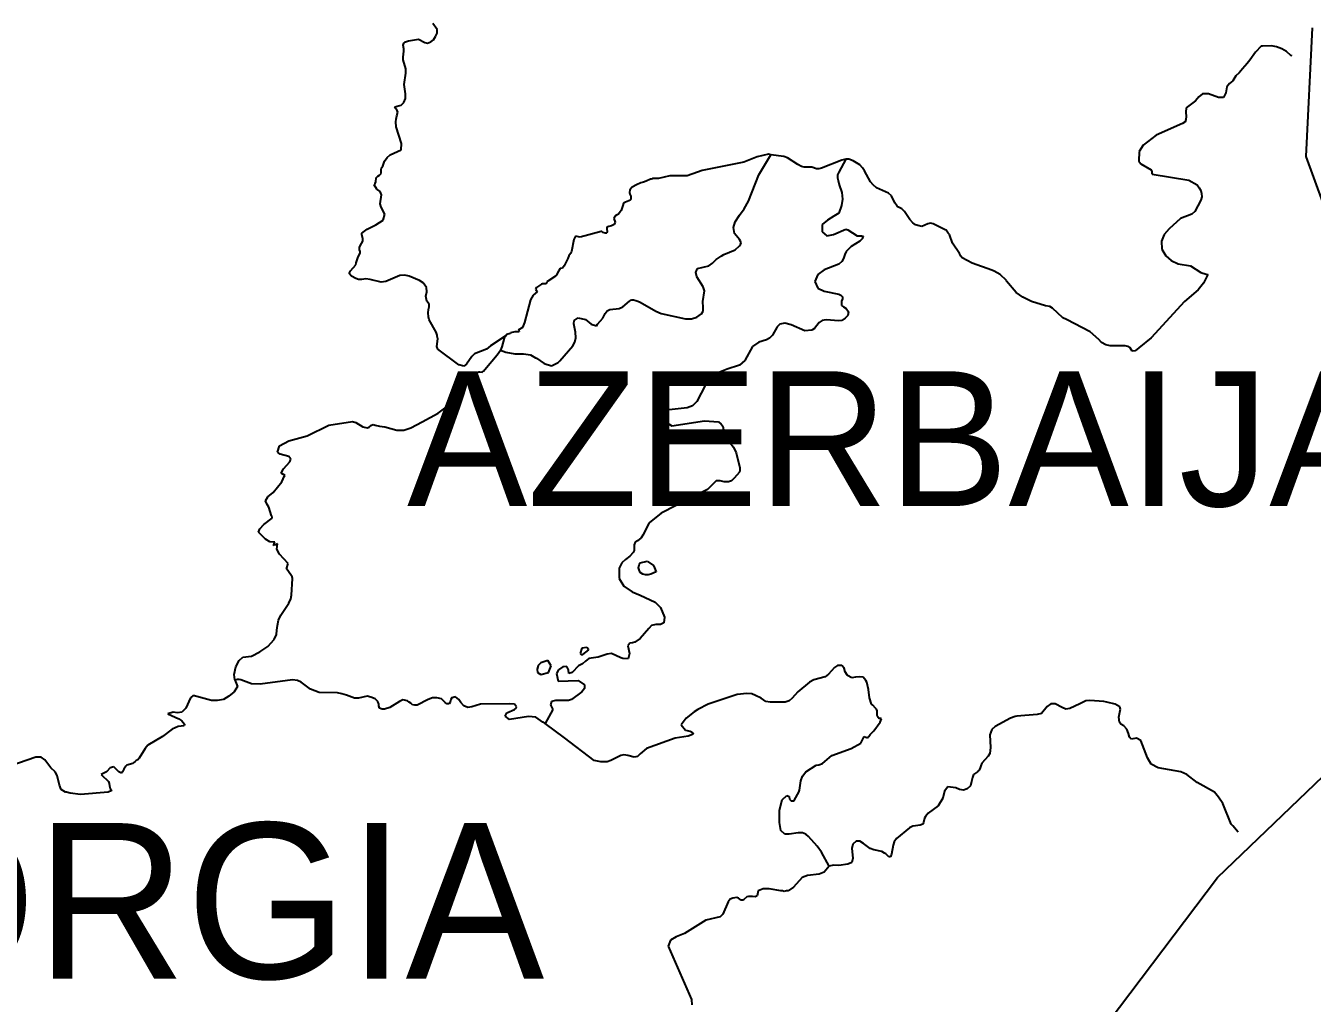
# Model space of a CAD drawing. Header units: metres. Extents: x 0 to 1325, y -1 to 773.
# Drawn here: x 818.5 to 842.34, y 220.07 to 238.18 of the extents above; entities that cross this region are included whole.
import ezdxf
from ezdxf.enums import TextEntityAlignment as Align

# ---------------------------------------------------------------- set-up
doc = ezdxf.new("R2010")
doc.units = ezdxf.units.M

msp = doc.modelspace()

# ---------------------------------------------------------------- linework, layer by layer
at = {"layer": 'CUT'}
for points in [[(842.54, 234.908), (842.23, 235.758), (842.35, 238.138)], [(838.16, 219.188), (840.59, 222.398), (843, 224.708)]]:
    msp.add_lwpolyline(points, dxfattribs=at)
at = {"layer": 'SCORE'}
for points in [[(826.13, 238.108), (826.05, 238.218)], [(825.6, 237.898), (825.78, 237.928)], [(825.78, 237.928), (825.9, 237.868)], [(826.06, 237.918), (826.1, 237.978)], [(826.1, 237.978), (826.13, 238.038)], [(826.13, 238.038), (826.13, 238.108)], [(825.5, 237.818), (825.51, 237.858)], [(825.51, 237.748), (825.5, 237.818)], [(825.5, 237.598), (825.51, 237.708)], [(825.51, 237.858), (825.54, 237.878)], [(825.51, 237.708), (825.51, 237.748)], [(825.54, 237.878), (825.6, 237.898)], [(825.9, 237.868), (825.95, 237.858)], [(825.95, 237.858), (826.01, 237.878)], [(826.01, 237.878), (826.06, 237.918)], [(841.29, 237.688), (841.19, 237.538)], [(841.4, 237.798), (841.29, 237.688)], [(841.42, 237.798), (841.4, 237.798)], [(841.59, 237.808), (841.42, 237.798)], [(841.68, 237.788), (841.59, 237.808)], [(841.78, 237.748), (841.68, 237.788)], [(841.87, 237.698), (841.78, 237.748)], [(841.95, 237.628), (841.87, 237.698)], [(825.5, 237.548), (825.5, 237.598)], [(825.55, 237.378), (825.5, 237.548)], [(841.14, 237.478), (841.05, 237.378)], [(841.19, 237.538), (841.14, 237.478)], [(841.97, 237.618), (841.95, 237.628)], [(825.52, 237.088), (825.55, 237.298)], [(825.55, 237.298), (825.55, 237.378)], [(840.93, 237.248), (840.87, 237.158)], [(840.99, 237.308), (840.93, 237.248)], [(841.05, 237.378), (840.99, 237.308)], [(825.54, 236.918), (825.52, 237.088)], [(840.76, 237.048), (840.74, 236.938)], [(840.81, 237.108), (840.76, 237.048)], [(840.87, 237.158), (840.81, 237.108)], [(825.46, 236.708), (825.48, 236.728)], [(825.48, 236.728), (825.51, 236.758)], [(825.51, 236.758), (825.54, 236.828)], [(825.54, 236.828), (825.54, 236.918)], [(840.18, 236.788), (840.01, 236.658)], [(840.24, 236.858), (840.18, 236.788)], [(840.31, 236.918), (840.24, 236.858)], [(840.42, 236.918), (840.31, 236.918)], [(840.61, 236.848), (840.42, 236.918)], [(840.7, 236.848), (840.61, 236.848)], [(840.74, 236.938), (840.7, 236.848)], [(825.34, 236.668), (825.39, 236.688)], [(825.36, 236.638), (825.34, 236.668)], [(825.39, 236.608), (825.36, 236.638)], [(825.37, 236.448), (825.38, 236.508)], [(825.38, 236.508), (825.4, 236.578)], [(825.39, 236.688), (825.46, 236.708)], [(825.4, 236.578), (825.39, 236.608)], [(840.01, 236.658), (840, 236.578)], [(840, 236.578), (840.01, 236.498)], [(840.01, 236.498), (840, 236.438)], [(825.36, 236.398), (825.37, 236.448)], [(825.37, 236.308), (825.36, 236.398)], [(825.47, 235.998), (825.37, 236.308)], [(839.94, 236.368), (839.45, 236.148)], [(839.99, 236.398), (839.94, 236.368)], [(840, 236.438), (839.99, 236.398)], [(839.45, 236.148), (839.21, 235.968)], [(825.2, 235.738), (825.26, 235.788)], [(825.26, 235.788), (825.46, 235.878)], [(825.46, 235.878), (825.47, 235.998)], [(832.27, 235.798), (832.06, 235.748)], [(832.09, 235.418), (832.31, 235.788)], [(832.31, 235.788), (832.27, 235.798)], [(832.55, 235.758), (832.31, 235.788)], [(839.14, 235.848), (839.13, 235.668)], [(839.21, 235.968), (839.14, 235.848)], [(825.09, 235.508), (825.1, 235.548)], [(825.1, 235.548), (825.12, 235.578)], [(825.12, 235.578), (825.15, 235.668)], [(825.15, 235.668), (825.2, 235.738)], [(831.81, 235.648), (831.04, 235.498)], [(832.06, 235.748), (831.81, 235.648)], [(832.62, 235.728), (832.55, 235.758)], [(832.81, 235.608), (832.62, 235.728)], [(832.88, 235.568), (832.81, 235.608)], [(832.93, 235.558), (832.88, 235.568)], [(833.07, 235.558), (832.93, 235.558)], [(833.16, 235.528), (833.07, 235.558)], [(833.25, 235.538), (833.2, 235.528)], [(833.63, 235.688), (833.25, 235.538)], [(833.7, 235.708), (833.57, 235.468)], [(833.7, 235.708), (833.63, 235.688)], [(833.76, 235.708), (833.7, 235.708)], [(833.84, 235.678), (833.76, 235.708)], [(833.9, 235.638), (833.84, 235.678)], [(833.96, 235.598), (833.9, 235.638)], [(834.01, 235.548), (833.96, 235.598)], [(834.05, 235.488), (834.01, 235.548)], [(839.13, 235.668), (839.17, 235.618)], [(839.17, 235.618), (839.36, 235.508)], [(824.99, 235.288), (825, 235.358)], [(825, 235.358), (825.03, 235.388)], [(825.03, 235.388), (825.06, 235.408)], [(825.06, 235.408), (825.09, 235.438)], [(825.09, 235.478), (825.09, 235.508)], [(825.09, 235.438), (825.09, 235.478)], [(830, 235.298), (829.95, 235.278)], [(830.08, 235.338), (830, 235.298)], [(830.1, 235.338), (830.08, 235.338)], [(830.12, 235.348), (830.1, 235.338)], [(830.23, 235.348), (830.12, 235.348)], [(830.44, 235.398), (830.23, 235.348)], [(830.76, 235.398), (830.44, 235.398)], [(830.95, 235.468), (830.76, 235.398)], [(831.04, 235.498), (830.95, 235.468)], [(831.9, 234.928), (832.09, 235.418)], [(833.2, 235.528), (833.16, 235.528)], [(833.57, 235.468), (833.55, 235.418)], [(833.55, 235.418), (833.55, 235.358)], [(833.55, 235.358), (833.56, 235.308)], [(833.56, 235.308), (833.57, 235.258)], [(834.16, 235.288), (834.05, 235.488)], [(839.36, 235.508), (839.37, 235.488)], [(839.37, 235.488), (839.37, 235.448)], [(839.37, 235.448), (839.38, 235.428)], [(839.38, 235.428), (840.06, 235.318)], [(840.06, 235.318), (840.21, 235.228)], [(824.96, 235.228), (824.98, 235.258)], [(825.01, 235.148), (824.96, 235.228)], [(824.98, 235.258), (824.99, 235.288)], [(825.07, 235.108), (825.01, 235.148)], [(825.1, 235.048), (825.07, 235.108)], [(829.7, 235.138), (829.69, 235.088)], [(829.69, 235.088), (829.7, 235.058)], [(829.74, 235.188), (829.7, 235.138)], [(829.82, 235.228), (829.74, 235.188)], [(829.9, 235.268), (829.82, 235.228)], [(829.95, 235.278), (829.9, 235.268)], [(833.57, 235.258), (833.58, 235.238)], [(833.58, 235.238), (833.58, 235.228)], [(833.58, 235.228), (833.63, 235.088)], [(833.63, 235.088), (833.64, 234.968)], [(834.21, 235.228), (834.16, 235.288)], [(834.27, 235.178), (834.21, 235.228)], [(834.49, 235.078), (834.27, 235.178)], [(834.55, 235.028), (834.49, 235.078)], [(840.21, 235.228), (840.25, 235.178)], [(840.25, 235.178), (840.28, 235.128)], [(840.28, 235.128), (840.29, 235.068)], [(840.29, 235.068), (840.3, 235.008)], [(825.07, 234.878), (825.1, 235.048)], [(825.09, 234.818), (825.07, 234.878)], [(829.57, 234.848), (829.54, 234.758)], [(829.58, 234.888), (829.57, 234.848)], [(829.62, 234.908), (829.58, 234.888)], [(829.71, 234.948), (829.62, 234.908)], [(829.7, 235.058), (829.72, 235.018)], [(829.72, 234.978), (829.71, 234.948)], [(829.72, 235.018), (829.72, 234.978)], [(831.82, 234.788), (831.9, 234.928)], [(833.62, 234.848), (833.57, 234.708)], [(833.64, 234.968), (833.62, 234.848)], [(834.61, 234.898), (834.55, 235.028)], [(834.65, 234.838), (834.61, 234.898)], [(834.68, 234.818), (834.65, 234.838)], [(840.28, 234.948), (840.17, 234.738)], [(840.3, 235.008), (840.28, 234.948)], [(825.16, 234.688), (825.09, 234.818)], [(825.13, 234.578), (825.16, 234.688)], [(829.42, 234.648), (829.4, 234.608)], [(829.4, 234.608), (829.43, 234.538)], [(829.45, 234.668), (829.42, 234.648)], [(829.49, 234.688), (829.45, 234.668)], [(829.52, 234.728), (829.49, 234.688)], [(829.54, 234.758), (829.52, 234.728)], [(831.65, 234.548), (831.73, 234.668)], [(831.73, 234.668), (831.82, 234.788)], [(833.48, 234.648), (833.36, 234.578)], [(833.57, 234.708), (833.48, 234.648)], [(834.74, 234.788), (834.68, 234.818)], [(834.77, 234.758), (834.74, 234.788)], [(834.79, 234.738), (834.77, 234.758)], [(834.89, 234.588), (834.79, 234.738)], [(834.94, 234.528), (834.89, 234.588)], [(839.9, 234.608), (839.69, 234.418)], [(840.11, 234.688), (839.9, 234.608)], [(840.17, 234.738), (840.11, 234.688)], [(824.73, 234.338), (824.83, 234.408)], [(824.83, 234.408), (824.99, 234.488)], [(824.99, 234.488), (825.13, 234.578)], [(829.17, 234.368), (828.78, 234.258)], [(829.18, 234.368), (829.17, 234.368)], [(829.2, 234.348), (829.18, 234.368)], [(829.24, 234.338), (829.2, 234.348)], [(829.31, 234.458), (829.27, 234.448)], [(829.27, 234.448), (829.27, 234.408)], [(829.27, 234.408), (829.28, 234.368)], [(829.28, 234.368), (829.27, 234.338)], [(829.36, 234.468), (829.31, 234.458)], [(829.41, 234.498), (829.36, 234.468)], [(829.43, 234.538), (829.41, 234.498)], [(831.62, 234.438), (831.65, 234.548)], [(831.64, 234.328), (831.62, 234.438)], [(833.36, 234.578), (833.26, 234.498)], [(833.26, 234.498), (833.26, 234.358)], [(833.26, 234.358), (833.35, 234.288)], [(833.47, 234.308), (833.7, 234.408)], [(833.7, 234.408), (833.74, 234.398)], [(833.74, 234.398), (833.91, 234.288)], [(834.99, 234.488), (834.94, 234.528)], [(835.06, 234.468), (834.99, 234.488)], [(835.11, 234.458), (835.06, 234.468)], [(835.22, 234.508), (835.11, 234.458)], [(835.27, 234.518), (835.22, 234.508)], [(835.32, 234.508), (835.27, 234.518)], [(835.54, 234.398), (835.32, 234.508)], [(835.56, 234.388), (835.54, 234.398)], [(835.6, 234.338), (835.56, 234.388)], [(839.69, 234.418), (839.6, 234.308)], [(824.7, 234.098), (824.75, 234.188)], [(824.73, 234.308), (824.73, 234.338)], [(824.75, 234.228), (824.73, 234.308)], [(824.75, 234.188), (824.75, 234.228)], [(828.66, 234.218), (828.62, 233.998)], [(828.69, 234.278), (828.66, 234.218)], [(828.78, 234.258), (828.69, 234.278)], [(829.27, 234.338), (829.24, 234.338)], [(831.73, 234.218), (831.64, 234.328)], [(831.75, 234.188), (831.73, 234.218)], [(831.73, 234.098), (831.75, 234.128)], [(831.76, 234.158), (831.75, 234.188)], [(831.75, 234.128), (831.76, 234.158)], [(833.35, 234.288), (833.47, 234.308)], [(833.96, 234.188), (833.8, 234.088)], [(833.91, 234.288), (833.99, 234.288)], [(833.98, 234.208), (833.96, 234.188)], [(834.01, 234.238), (833.98, 234.208)], [(833.99, 234.288), (834.02, 234.278)], [(834.02, 234.278), (834.01, 234.248)], [(834.01, 234.248), (834.01, 234.238)], [(835.62, 234.308), (835.6, 234.338)], [(835.68, 234.148), (835.62, 234.308)], [(835.81, 233.958), (835.68, 234.148)], [(839.6, 234.308), (839.55, 234.188)], [(839.55, 234.188), (839.56, 234.038)], [(824.63, 233.788), (824.66, 233.878)], [(824.66, 233.878), (824.7, 233.968)], [(824.69, 234.068), (824.7, 234.098)], [(824.69, 234.028), (824.69, 234.068)], [(824.7, 233.998), (824.69, 234.028)], [(824.7, 233.968), (824.7, 233.998)], [(828.55, 233.868), (828.48, 233.728)], [(828.57, 233.918), (828.55, 233.868)], [(828.6, 233.958), (828.57, 233.918)], [(828.62, 233.998), (828.6, 233.958)], [(831.3, 233.848), (831.39, 233.908)], [(831.39, 233.908), (831.44, 233.938)], [(831.44, 233.938), (831.65, 234.028)], [(831.65, 234.028), (831.73, 234.098)], [(833.66, 233.868), (833.63, 233.808)], [(833.68, 233.938), (833.66, 233.868)], [(833.71, 233.998), (833.68, 233.938)], [(833.8, 234.088), (833.71, 233.998)], [(835.83, 233.908), (835.81, 233.958)], [(835.86, 233.878), (835.83, 233.908)], [(836.04, 233.778), (835.86, 233.878)], [(839.56, 234.038), (839.63, 233.918)], [(839.63, 233.918), (839.73, 233.828)], [(824.5, 233.588), (824.52, 233.638)], [(824.52, 233.638), (824.62, 233.748)], [(824.62, 233.748), (824.63, 233.788)], [(828.41, 233.678), (828.38, 233.628)], [(828.45, 233.688), (828.41, 233.678)], [(828.48, 233.728), (828.45, 233.688)], [(830.92, 233.608), (830.94, 233.658)], [(830.94, 233.658), (830.95, 233.678)], [(830.95, 233.678), (831.16, 233.728)], [(831.16, 233.728), (831.23, 233.778)], [(831.23, 233.778), (831.3, 233.848)], [(833.3, 233.658), (833.18, 233.568)], [(833.57, 233.758), (833.3, 233.658)], [(833.63, 233.808), (833.57, 233.758)], [(836.41, 233.648), (836.04, 233.778)], [(836.45, 233.628), (836.41, 233.648)], [(839.73, 233.828), (839.86, 233.768)], [(839.86, 233.768), (840.09, 233.728)], [(840.09, 233.728), (840.28, 233.608)], [(824.54, 233.538), (824.5, 233.588)], [(824.62, 233.498), (824.54, 233.538)], [(824.67, 233.478), (824.62, 233.498)], [(824.73, 233.478), (824.67, 233.478)], [(824.81, 233.488), (824.73, 233.478)], [(824.89, 233.478), (824.81, 233.488)], [(825.09, 233.428), (824.89, 233.478)], [(825.18, 233.438), (825.09, 233.428)], [(825.44, 233.548), (825.18, 233.438)], [(825.53, 233.558), (825.44, 233.548)], [(825.61, 233.538), (825.53, 233.558)], [(825.8, 233.458), (825.61, 233.538)], [(825.87, 233.418), (825.8, 233.458)], [(825.93, 233.328), (825.87, 233.418)], [(828.08, 233.398), (828.06, 233.388)], [(828.12, 233.398), (828.08, 233.398)], [(828.15, 233.398), (828.12, 233.398)], [(828.16, 233.418), (828.15, 233.398)], [(828.17, 233.438), (828.16, 233.418)], [(828.18, 233.448), (828.17, 233.438)], [(828.32, 233.538), (828.18, 233.448)], [(828.34, 233.558), (828.32, 233.538)], [(828.35, 233.588), (828.34, 233.558)], [(828.38, 233.628), (828.35, 233.588)], [(830.94, 233.528), (830.92, 233.608)], [(831.06, 233.338), (830.94, 233.528)], [(833.18, 233.568), (833.13, 233.438)], [(833.13, 233.438), (833.18, 233.318)], [(836.56, 233.568), (836.45, 233.628)], [(836.68, 233.458), (836.56, 233.568)], [(836.68, 233.448), (836.68, 233.458)], [(836.86, 233.238), (836.68, 233.448)], [(840.33, 233.408), (840.23, 233.288)], [(840.28, 233.608), (840.38, 233.578)], [(840.41, 233.568), (840.33, 233.408)], [(840.38, 233.578), (840.41, 233.568)], [(825.92, 233.168), (825.94, 233.248)], [(825.94, 233.078), (825.92, 233.168)], [(825.94, 233.248), (825.93, 233.328)], [(827.91, 233.188), (827.86, 233.098)], [(827.98, 233.248), (827.91, 233.188)], [(827.97, 233.328), (827.95, 233.298)], [(827.95, 233.298), (827.98, 233.248)], [(828.06, 233.388), (827.97, 233.328)], [(831.05, 233.068), (831.08, 233.268)], [(831.08, 233.268), (831.06, 233.338)], [(833.18, 233.318), (833.3, 233.258)], [(833.3, 233.258), (833.57, 233.208)], [(833.57, 233.208), (833.61, 233.188)], [(833.61, 233.188), (833.64, 233.158)], [(833.64, 233.158), (833.64, 233.118)], [(836.98, 233.148), (836.86, 233.238)], [(840.23, 233.288), (839.98, 233.068)], [(825.98, 233.018), (825.94, 233.078)], [(825.96, 232.858), (825.97, 232.918)], [(825.97, 232.918), (825.98, 232.968)], [(825.98, 232.968), (825.98, 233.018)], [(827.86, 233.098), (827.75, 232.678)], [(829.28, 232.898), (829.33, 232.918)], [(829.33, 232.918), (829.5, 232.938)], [(829.5, 232.938), (829.57, 232.968)], [(829.57, 232.968), (829.69, 233.078)], [(829.69, 233.078), (829.73, 233.098)], [(829.73, 233.098), (829.77, 233.098)], [(829.77, 233.098), (829.81, 233.088)], [(829.81, 233.088), (829.85, 233.078)], [(829.85, 233.078), (829.89, 233.058)], [(829.89, 233.058), (830.18, 232.888)], [(831.06, 232.958), (831.05, 233.068)], [(831.06, 232.888), (831.06, 232.958)], [(833.64, 233.118), (833.62, 233.078)], [(833.62, 233.078), (833.62, 232.998)], [(833.62, 232.998), (833.66, 232.968)], [(833.66, 232.968), (833.71, 232.938)], [(833.71, 232.938), (833.75, 232.878)], [(837.14, 233.068), (836.98, 233.148)], [(837.4, 232.988), (837.14, 233.068)], [(837.48, 232.978), (837.4, 232.988)], [(837.53, 232.948), (837.48, 232.978)], [(837.72, 232.768), (837.53, 232.948)], [(839.98, 233.068), (839.36, 232.398)], [(825.97, 232.788), (825.96, 232.858)], [(825.98, 232.728), (825.97, 232.788)], [(826.11, 232.498), (825.98, 232.728)], [(827.75, 232.678), (827.71, 232.588)], [(828.66, 232.658), (828.67, 232.718)], [(828.67, 232.718), (828.74, 232.768)], [(828.74, 232.768), (828.88, 232.738)], [(828.88, 232.738), (828.98, 232.648)], [(829.1, 232.648), (829.2, 232.758)], [(829.2, 232.758), (829.24, 232.848)], [(829.24, 232.848), (829.28, 232.898)], [(830.18, 232.888), (830.28, 232.848)], [(830.28, 232.848), (830.73, 232.748)], [(830.73, 232.748), (830.76, 232.748)], [(830.76, 232.748), (830.84, 232.748)], [(830.84, 232.748), (830.94, 232.778)], [(830.94, 232.778), (831.03, 232.838)], [(831.03, 232.838), (831.06, 232.888)], [(833.21, 232.678), (833.12, 232.568)], [(833.26, 232.718), (833.21, 232.678)], [(833.34, 232.728), (833.26, 232.718)], [(833.57, 232.708), (833.34, 232.728)], [(833.63, 232.718), (833.57, 232.708)], [(833.69, 232.758), (833.63, 232.718)], [(833.74, 232.808), (833.69, 232.758)], [(833.75, 232.878), (833.74, 232.808)], [(837.79, 232.738), (837.72, 232.768)], [(838.23, 232.508), (837.79, 232.738)], [(826.13, 232.448), (826.11, 232.498)], [(826.13, 232.428), (826.13, 232.448)], [(827.41, 232.438), (827.12, 232.248)], [(827.41, 232.438), (827.37, 232.388)], [(827.42, 232.458), (827.41, 232.438)], [(827.48, 232.478), (827.42, 232.458)], [(827.49, 232.488), (827.48, 232.478)], [(827.57, 232.508), (827.49, 232.488)], [(827.65, 232.508), (827.57, 232.508)], [(827.71, 232.588), (827.63, 232.538)], [(827.63, 232.538), (827.64, 232.528)], [(827.64, 232.528), (827.65, 232.508)], [(828.69, 232.498), (828.66, 232.658)], [(828.7, 232.398), (828.69, 232.498)], [(828.98, 232.648), (829.08, 232.618)], [(829.08, 232.618), (829.1, 232.648)], [(832.34, 232.448), (832.29, 232.388)], [(832.43, 232.598), (832.34, 232.448)], [(832.48, 232.648), (832.43, 232.598)], [(832.57, 232.668), (832.48, 232.648)], [(832.69, 232.638), (832.57, 232.668)], [(832.94, 232.528), (832.69, 232.638)], [(833.07, 232.538), (832.94, 232.528)], [(833.12, 232.568), (833.07, 232.538)], [(838.39, 232.368), (838.23, 232.508)], [(826.12, 232.238), (826.14, 232.378)], [(826.14, 232.188), (826.12, 232.238)], [(826.14, 232.378), (826.13, 232.428)], [(827.12, 232.248), (827.04, 232.188)], [(827.33, 232.228), (827.3, 232.168)], [(827.37, 232.388), (827.33, 232.228)], [(828.4, 231.968), (828.64, 232.248)], [(828.64, 232.248), (828.68, 232.318)], [(828.68, 232.318), (828.7, 232.398)], [(831.97, 232.238), (831.83, 231.978)], [(832.09, 232.318), (831.97, 232.238)], [(832.23, 232.358), (832.09, 232.318)], [(832.29, 232.388), (832.23, 232.358)], [(838.44, 232.308), (838.39, 232.368)], [(838.52, 232.268), (838.44, 232.308)], [(838.6, 232.248), (838.52, 232.268)], [(838.88, 232.248), (838.6, 232.248)], [(838.93, 232.238), (838.88, 232.248)], [(838.97, 232.208), (838.93, 232.238)], [(839.01, 232.148), (838.97, 232.208)], [(839.13, 232.208), (839.06, 232.158)], [(839.36, 232.398), (839.13, 232.208)], [(826.53, 231.898), (826.14, 232.188)], [(826.77, 232.048), (826.67, 231.908)], [(826.82, 232.098), (826.77, 232.048)], [(827.04, 232.188), (826.82, 232.098)], [(827.01, 231.808), (827.24, 232.078)], [(827.24, 232.078), (827.3, 232.168)], [(827.3, 232.168), (827.4, 232.128)], [(827.4, 232.128), (827.57, 232.098)], [(827.57, 232.098), (827.73, 232.098)], [(827.73, 232.098), (827.86, 232.078)], [(827.86, 232.078), (827.95, 232.028)], [(827.95, 232.028), (827.97, 232.018)], [(827.97, 232.018), (828.11, 231.918)], [(828.37, 231.938), (828.4, 231.968)], [(831.83, 231.978), (831.73, 231.888)], [(839.06, 232.158), (839.01, 232.148)], [(826.62, 231.868), (826.53, 231.898)], [(826.67, 231.908), (826.62, 231.868)], [(826.7, 231.588), (826.83, 231.728)], [(826.83, 231.728), (826.9, 231.768)], [(826.9, 231.768), (826.92, 231.768)], [(826.92, 231.768), (826.96, 231.758)], [(826.96, 231.758), (826.97, 231.768)], [(826.97, 231.768), (826.99, 231.778)], [(826.99, 231.778), (827.01, 231.808)], [(828.11, 231.918), (828.25, 231.878)], [(828.25, 231.878), (828.37, 231.938)], [(831.3, 231.728), (831.13, 231.578)], [(831.38, 231.768), (831.3, 231.728)], [(831.5, 231.818), (831.38, 231.768)], [(831.73, 231.888), (831.5, 231.818)], [(826.56, 231.458), (826.62, 231.498)], [(826.62, 231.498), (826.63, 231.538)], [(826.63, 231.588), (826.65, 231.618)], [(826.63, 231.538), (826.63, 231.588)], [(826.65, 231.618), (826.7, 231.588)], [(831.1, 231.528), (830.94, 231.218)], [(831.13, 231.578), (831.1, 231.528)], [(826.37, 231.168), (826.46, 231.268)], [(826.46, 231.268), (826.5, 231.328)], [(826.5, 231.328), (826.52, 231.398)], [(826.52, 231.398), (826.53, 231.428)], [(826.53, 231.428), (826.56, 231.458)], [(826.15, 230.998), (826.37, 231.168)], [(830.26, 231.008), (830.25, 230.948)], [(830.37, 231.058), (830.26, 231.008)], [(830.76, 231.098), (830.37, 231.058)], [(830.86, 231.138), (830.76, 231.098)], [(830.94, 231.218), (830.86, 231.138)], [(823.72, 230.578), (824.12, 230.778)], [(824.12, 230.778), (824.56, 230.848)], [(824.56, 230.848), (824.62, 230.828)], [(824.62, 230.828), (824.75, 230.748)], [(824.87, 230.738), (824.91, 230.778)], [(824.91, 230.778), (824.94, 230.788)], [(824.94, 230.788), (824.98, 230.778)], [(824.98, 230.778), (825.06, 230.758)], [(825.64, 230.728), (825.85, 230.838)], [(825.85, 230.838), (826.15, 230.998)], [(830.25, 230.948), (830.25, 230.908)], [(830.25, 230.908), (830.48, 230.768)], [(830.48, 230.768), (831.08, 230.858)], [(831.08, 230.858), (831.34, 230.838)], [(831.34, 230.838), (831.39, 230.798)], [(831.39, 230.798), (831.42, 230.758)], [(823.38, 230.488), (823.72, 230.578)], [(824.75, 230.748), (824.83, 230.728)], [(824.83, 230.728), (824.87, 230.738)], [(825.06, 230.758), (825.16, 230.748)], [(825.16, 230.748), (825.38, 230.688)], [(825.38, 230.688), (825.51, 230.688)], [(825.51, 230.688), (825.64, 230.728)], [(831.42, 230.758), (831.46, 230.558)], [(831.46, 230.558), (831.47, 230.518)], [(823.17, 230.278), (823.21, 230.398)], [(823.21, 230.398), (823.38, 230.488)], [(831.47, 230.518), (831.55, 230.458)], [(831.55, 230.458), (831.62, 230.368)], [(831.62, 230.368), (831.67, 230.268)], [(823.22, 230.238), (823.17, 230.278)], [(823.38, 230.198), (823.22, 230.238)], [(823.28, 229.968), (823.4, 230.098)], [(823.42, 230.148), (823.38, 230.198)], [(823.4, 230.098), (823.42, 230.148)], [(831.67, 230.268), (831.74, 229.988)], [(823.24, 229.888), (823.28, 229.968)], [(823.31, 229.848), (823.24, 229.888)], [(823.25, 229.728), (823.3, 229.838)], [(823.3, 229.838), (823.31, 229.848)], [(831.73, 229.908), (831.63, 229.798)], [(831.74, 229.938), (831.73, 229.908)], [(831.74, 229.988), (831.74, 229.958)], [(831.74, 229.958), (831.74, 229.938)], [(823.09, 229.528), (823.25, 229.728)], [(831.14, 229.588), (830.28, 229.148)], [(831.3, 229.748), (831.14, 229.588)], [(831.37, 229.748), (831.3, 229.748)], [(831.4, 229.738), (831.37, 229.748)], [(831.45, 229.728), (831.4, 229.738)], [(831.53, 229.728), (831.45, 229.728)], [(831.58, 229.748), (831.53, 229.728)], [(831.63, 229.798), (831.58, 229.748)], [(822.95, 229.378), (822.99, 229.448)], [(822.98, 229.308), (822.95, 229.378)], [(822.99, 229.448), (823.09, 229.528)], [(823.01, 229.258), (822.98, 229.308)], [(823.06, 229.098), (823.01, 229.258)], [(830.28, 229.148), (830.06, 228.968)], [(822.84, 228.858), (822.92, 228.938)], [(822.92, 228.938), (823.07, 229.058)], [(823.07, 229.088), (823.06, 229.098)], [(823.07, 229.058), (823.07, 229.088)], [(830.06, 228.968), (829.94, 228.738)], [(822.82, 228.798), (822.84, 228.858)], [(822.95, 228.668), (822.82, 228.798)], [(823.03, 228.618), (822.95, 228.668)], [(829.84, 228.638), (829.8, 228.608)], [(829.91, 228.688), (829.84, 228.638)], [(829.94, 228.738), (829.91, 228.688)], [(823.12, 228.608), (823.03, 228.618)], [(823.09, 228.548), (823.1, 228.568)], [(823.11, 228.558), (823.09, 228.548)], [(823.1, 228.568), (823.11, 228.578)], [(823.11, 228.578), (823.12, 228.608)], [(823.13, 228.558), (823.11, 228.558)], [(823.14, 228.558), (823.13, 228.558)], [(823.17, 228.578), (823.14, 228.558)], [(823.16, 228.478), (823.17, 228.578)], [(823.21, 228.388), (823.16, 228.478)], [(823.37, 228.218), (823.21, 228.388)], [(829.76, 228.418), (829.7, 228.348)], [(829.78, 228.458), (829.76, 228.418)], [(829.8, 228.608), (829.78, 228.558)], [(829.78, 228.558), (829.78, 228.458)], [(823.34, 228.118), (823.37, 228.218)], [(829.55, 228.228), (829.5, 228.128)], [(829.62, 228.288), (829.55, 228.228)], [(829.7, 228.348), (829.62, 228.288)], [(829.86, 228.138), (829.87, 228.188)], [(829.87, 228.188), (829.89, 228.228)], [(829.89, 228.228), (830.02, 228.258)], [(830.02, 228.258), (830.14, 228.178)], [(830.14, 228.178), (830.19, 228.058)], [(823.36, 228.088), (823.34, 228.118)], [(823.44, 227.968), (823.36, 228.088)], [(823.43, 227.628), (823.45, 227.938)], [(823.45, 227.938), (823.44, 227.968)], [(829.5, 228.128), (829.5, 228.048)], [(829.5, 228.048), (829.5, 227.938)], [(829.5, 227.938), (829.59, 227.798)], [(829.87, 228.098), (829.86, 228.138)], [(829.89, 228.048), (829.87, 228.098)], [(829.94, 228.018), (829.89, 228.048)], [(829.99, 228.008), (829.94, 228.018)], [(830.04, 228.008), (829.99, 228.008)], [(830.09, 228.018), (830.04, 228.008)], [(830.19, 228.058), (830.09, 228.018)], [(829.59, 227.798), (829.74, 227.688)], [(829.74, 227.688), (829.89, 227.628)], [(823.23, 227.258), (823.38, 227.478)], [(823.38, 227.478), (823.42, 227.558)], [(823.42, 227.558), (823.43, 227.628)], [(829.89, 227.628), (830.17, 227.498)], [(830.17, 227.498), (830.27, 227.398)], [(823.19, 227.168), (823.23, 227.258)], [(830.27, 227.398), (830.34, 227.218)], [(830.34, 227.218), (830.33, 227.118)], [(823.15, 226.898), (823.16, 226.978)], [(823.16, 226.978), (823.17, 227.068)], [(823.17, 227.068), (823.19, 227.168)], [(830.05, 227.008), (829.89, 226.828)], [(830.1, 227.068), (830.05, 227.008)], [(830.18, 227.088), (830.1, 227.068)], [(830.27, 227.088), (830.18, 227.088)], [(830.33, 227.118), (830.27, 227.088)], [(822.99, 226.678), (823.11, 226.808)], [(823.11, 226.808), (823.15, 226.898)], [(829.7, 226.738), (829.66, 226.688)], [(829.75, 226.748), (829.7, 226.738)], [(829.79, 226.758), (829.75, 226.748)], [(829.89, 226.828), (829.79, 226.758)], [(822.46, 226.418), (822.53, 226.478)], [(822.53, 226.478), (822.69, 226.498)], [(822.69, 226.498), (822.84, 226.578)], [(822.84, 226.578), (822.99, 226.678)], [(828.81, 226.648), (828.78, 226.548)], [(828.78, 226.548), (828.79, 226.538)], [(828.79, 226.538), (828.8, 226.528)], [(828.8, 226.528), (828.82, 226.528)], [(828.9, 226.658), (828.81, 226.648)], [(828.82, 226.528), (828.83, 226.528)], [(828.83, 226.528), (828.94, 226.618)], [(828.94, 226.618), (828.9, 226.658)], [(829.11, 226.478), (828.94, 226.458)], [(829.28, 226.538), (829.11, 226.478)], [(829.36, 226.548), (829.28, 226.538)], [(829.53, 226.468), (829.36, 226.548)], [(829.66, 226.688), (829.69, 226.548)], [(829.69, 226.548), (829.67, 226.448)], [(822.37, 226.158), (822.4, 226.298)], [(822.4, 226.298), (822.46, 226.418)], [(828, 226.328), (827.98, 226.258)], [(827.98, 226.258), (827.99, 226.198)], [(828.05, 226.378), (828, 226.328)], [(828.18, 226.418), (828.05, 226.378)], [(828.24, 226.318), (828.18, 226.418)], [(828.19, 226.198), (828.24, 226.318)], [(828.38, 226.248), (828.34, 226.178)], [(828.46, 226.298), (828.38, 226.248)], [(828.53, 226.308), (828.46, 226.298)], [(828.56, 226.248), (828.53, 226.308)], [(828.57, 226.178), (828.56, 226.248)], [(828.75, 226.318), (828.63, 226.198)], [(828.82, 226.358), (828.75, 226.318)], [(828.88, 226.408), (828.82, 226.358)], [(828.94, 226.458), (828.88, 226.408)], [(829.57, 226.458), (829.53, 226.468)], [(829.67, 226.448), (829.57, 226.458)], [(833.49, 226.288), (833.38, 226.168)], [(833.55, 226.328), (833.49, 226.288)], [(833.63, 226.328), (833.55, 226.328)], [(833.67, 226.278), (833.63, 226.328)], [(833.69, 226.208), (833.67, 226.278)], [(822.38, 226.058), (822.37, 226.158)], [(822.42, 226.068), (822.38, 226.058)], [(822.38, 226.058), (822.43, 225.938)], [(822.46, 226.068), (822.42, 226.068)], [(822.49, 226.058), (822.46, 226.068)], [(822.69, 225.988), (822.49, 226.058)], [(823.45, 226.058), (822.85, 225.978)], [(823.54, 226.048), (823.45, 226.058)], [(823.61, 226.018), (823.54, 226.048)], [(823.78, 225.888), (823.61, 226.018)], [(827.99, 226.198), (828.05, 226.158)], [(828.05, 226.158), (828.19, 226.198)], [(828.34, 226.178), (828.37, 226.038)], [(828.37, 226.038), (828.74, 226.048)], [(828.63, 226.198), (828.57, 226.178)], [(828.74, 226.048), (828.86, 225.968)], [(833.03, 226.018), (832.81, 225.838)], [(833.11, 226.058), (833.03, 226.018)], [(833.32, 226.118), (833.11, 226.058)], [(833.38, 226.168), (833.32, 226.118)], [(833.73, 226.138), (833.69, 226.208)], [(833.81, 226.098), (833.73, 226.138)], [(833.88, 226.108), (833.81, 226.098)], [(833.95, 226.118), (833.88, 226.108)], [(834.02, 226.108), (833.95, 226.118)], [(834.07, 226.048), (834.02, 226.108)], [(834.09, 226.018), (834.07, 226.048)], [(834.12, 225.878), (834.09, 226.018)], [(821.61, 225.768), (821.56, 225.728)], [(821.95, 225.678), (821.61, 225.768)], [(822.37, 225.838), (822.27, 225.758)], [(822.43, 225.938), (822.37, 225.838)], [(822.85, 225.978), (822.69, 225.988)], [(823.94, 225.828), (823.78, 225.888)], [(824.28, 225.818), (823.94, 225.828)], [(824.36, 225.798), (824.28, 225.818)], [(824.45, 225.778), (824.36, 225.798)], [(824.6, 225.718), (824.45, 225.778)], [(828.81, 225.838), (828.62, 225.698)], [(828.86, 225.898), (828.81, 225.838)], [(828.86, 225.968), (828.86, 225.898)], [(831.69, 225.788), (831.15, 225.608)], [(831.87, 225.808), (831.69, 225.788)], [(831.96, 225.798), (831.87, 225.808)], [(832.03, 225.768), (831.96, 225.798)], [(832.13, 225.718), (832.03, 225.768)], [(832.81, 225.838), (832.71, 225.718)], [(834.14, 225.728), (834.12, 225.878)], [(821.47, 225.538), (821.4, 225.458)], [(821.56, 225.728), (821.47, 225.538)], [(822.06, 225.678), (821.95, 225.678)], [(822.17, 225.698), (822.06, 225.678)], [(822.27, 225.758), (822.17, 225.698)], [(824.67, 225.718), (824.6, 225.718)], [(824.83, 225.758), (824.67, 225.718)], [(824.9, 225.738), (824.83, 225.758)], [(824.98, 225.708), (824.9, 225.738)], [(825.03, 225.658), (824.98, 225.708)], [(825.05, 225.608), (825.03, 225.658)], [(825.05, 225.578), (825.05, 225.608)], [(825.06, 225.538), (825.05, 225.578)], [(825.11, 225.518), (825.06, 225.538)], [(825.25, 225.548), (825.15, 225.518)], [(825.43, 225.658), (825.25, 225.548)], [(825.49, 225.688), (825.43, 225.658)], [(825.58, 225.668), (825.49, 225.688)], [(825.61, 225.648), (825.58, 225.668)], [(825.64, 225.628), (825.61, 225.648)], [(825.67, 225.598), (825.64, 225.628)], [(825.71, 225.588), (825.67, 225.598)], [(825.76, 225.588), (825.71, 225.588)], [(825.96, 225.698), (825.76, 225.588)], [(826.04, 225.728), (825.96, 225.698)], [(826.12, 225.728), (826.04, 225.728)], [(826.21, 225.708), (826.12, 225.728)], [(826.28, 225.638), (826.21, 225.708)], [(826.31, 225.618), (826.28, 225.638)], [(826.35, 225.618), (826.31, 225.618)], [(826.37, 225.648), (826.35, 225.618)], [(826.38, 225.698), (826.37, 225.648)], [(826.4, 225.728), (826.38, 225.698)], [(826.47, 225.748), (826.4, 225.728)], [(826.53, 225.698), (826.47, 225.748)], [(826.57, 225.638), (826.53, 225.698)], [(826.62, 225.578), (826.57, 225.638)], [(826.7, 225.548), (826.62, 225.578)], [(826.77, 225.558), (826.7, 225.548)], [(826.93, 225.608), (826.77, 225.558)], [(827.47, 225.618), (826.93, 225.608)], [(827.56, 225.608), (827.47, 225.618)], [(827.6, 225.558), (827.56, 225.608)], [(827.56, 225.508), (827.59, 225.538)], [(827.59, 225.538), (827.6, 225.558)], [(828.25, 225.658), (828.23, 225.598)], [(828.23, 225.598), (828.27, 225.508)], [(828.32, 225.678), (828.25, 225.658)], [(828.56, 225.678), (828.32, 225.678)], [(828.62, 225.698), (828.56, 225.678)], [(831.15, 225.608), (830.96, 225.508)], [(832.22, 225.658), (832.13, 225.718)], [(832.3, 225.648), (832.22, 225.658)], [(832.58, 225.648), (832.3, 225.648)], [(832.65, 225.668), (832.58, 225.648)], [(832.71, 225.718), (832.65, 225.668)], [(834.18, 225.608), (834.14, 225.728)], [(834.2, 225.588), (834.18, 225.608)], [(834.25, 225.538), (834.2, 225.588)], [(834.27, 225.518), (834.25, 225.538)], [(837.43, 225.568), (837.33, 225.438)], [(837.5, 225.618), (837.43, 225.568)], [(837.58, 225.618), (837.5, 225.618)], [(837.71, 225.548), (837.58, 225.618)], [(837.78, 225.518), (837.71, 225.548)], [(837.85, 225.528), (837.78, 225.518)], [(838.04, 225.618), (837.85, 225.528)], [(838.15, 225.668), (838.04, 225.618)], [(838.22, 225.678), (838.15, 225.668)], [(838.48, 225.658), (838.22, 225.678)], [(838.54, 225.648), (838.48, 225.658)], [(838.69, 225.608), (838.54, 225.648)], [(838.78, 225.558), (838.69, 225.608)], [(838.79, 225.518), (838.78, 225.558)], [(821.24, 225.458), (821.14, 225.428)], [(821.14, 225.428), (821.34, 225.338)], [(821.32, 225.448), (821.24, 225.458)], [(821.4, 225.458), (821.32, 225.448)], [(821.34, 225.338), (821.4, 225.298)], [(821.4, 225.298), (821.45, 225.238)], [(825.15, 225.518), (825.11, 225.518)], [(827.39, 225.388), (827.42, 225.448)], [(827.47, 225.328), (827.39, 225.388)], [(827.42, 225.448), (827.56, 225.508)], [(827.82, 225.378), (827.47, 225.328)], [(827.96, 225.368), (827.82, 225.378)], [(828, 225.338), (827.96, 225.368)], [(828.09, 225.278), (828, 225.338)], [(828.27, 225.508), (828.13, 225.248)], [(830.74, 225.348), (830.65, 225.228)], [(830.89, 225.468), (830.74, 225.348)], [(830.96, 225.508), (830.89, 225.468)], [(834.28, 225.488), (834.27, 225.518)], [(834.28, 225.408), (834.28, 225.488)], [(834.29, 225.378), (834.28, 225.408)], [(834.32, 225.338), (834.29, 225.378)], [(834.35, 225.348), (834.32, 225.338)], [(834.34, 225.278), (834.36, 225.338)], [(834.36, 225.338), (834.35, 225.348)], [(836.75, 225.348), (836.47, 225.198)], [(836.84, 225.378), (836.75, 225.348)], [(836.87, 225.388), (836.84, 225.378)], [(837.25, 225.418), (836.87, 225.388)], [(837.33, 225.438), (837.25, 225.418)], [(838.76, 225.368), (838.78, 225.458)], [(838.77, 225.278), (838.76, 225.368)], [(838.78, 225.458), (838.79, 225.518)], [(821.22, 225.148), (821.04, 225.008)], [(821.33, 225.198), (821.22, 225.148)], [(821.44, 225.208), (821.33, 225.198)], [(821.45, 225.238), (821.44, 225.208)], [(828.13, 225.248), (828.09, 225.278)], [(828.49, 224.988), (828.13, 225.248)], [(830.65, 225.228), (830.73, 225.128)], [(830.73, 225.128), (830.82, 225.108)], [(830.86, 225.048), (830.78, 225.018)], [(830.82, 225.108), (830.87, 225.078)], [(830.87, 225.078), (830.86, 225.048)], [(834.13, 225.008), (834.15, 225.048)], [(834.15, 225.048), (834.22, 225.118)], [(834.22, 225.118), (834.34, 225.278)], [(836.41, 225.138), (836.37, 225.038)], [(836.47, 225.198), (836.41, 225.138)], [(838.8, 225.238), (838.77, 225.278)], [(838.85, 225.208), (838.8, 225.238)], [(838.91, 225.148), (838.85, 225.208)], [(838.94, 225.068), (838.91, 225.148)], [(838.96, 224.998), (838.94, 225.068)], [(820.77, 224.848), (820.72, 224.788)], [(821.04, 225.008), (820.77, 224.848)], [(829.04, 224.568), (828.49, 224.988)], [(830.54, 224.978), (830.01, 224.788)], [(830.78, 225.018), (830.54, 224.978)], [(833.8, 224.788), (833.98, 224.888)], [(833.98, 224.888), (834.04, 225.008)], [(834.04, 225.008), (834.1, 224.988)], [(834.1, 224.988), (834.12, 225.008)], [(834.12, 225.008), (834.13, 225.008)], [(836.37, 225.038), (836.38, 224.808)], [(836.38, 224.808), (836.37, 224.698)], [(838.99, 224.958), (838.96, 224.998)], [(839.09, 224.978), (838.99, 224.958)], [(839.17, 224.938), (839.09, 224.978)], [(839.29, 224.618), (839.17, 224.938)], [(818.69, 224.628), (818.05, 224.408)], [(818.74, 224.628), (818.69, 224.628)], [(818.79, 224.628), (818.74, 224.628)], [(818.86, 224.578), (818.79, 224.628)], [(818.97, 224.428), (818.86, 224.578)], [(820.58, 224.578), (820.55, 224.568)], [(820.61, 224.608), (820.58, 224.578)], [(820.72, 224.788), (820.61, 224.608)], [(829.53, 224.658), (829.35, 224.568)], [(829.59, 224.668), (829.53, 224.658)], [(829.66, 224.658), (829.59, 224.668)], [(829.78, 224.628), (829.66, 224.658)], [(829.84, 224.638), (829.78, 224.628)], [(829.89, 224.688), (829.84, 224.638)], [(830.01, 224.788), (829.89, 224.688)], [(833.27, 224.508), (833.44, 224.658)], [(833.44, 224.658), (833.8, 224.788)], [(836.34, 224.648), (836.22, 224.518)], [(836.37, 224.698), (836.34, 224.648)], [(839.36, 224.498), (839.29, 224.618)], [(819.05, 224.358), (818.97, 224.428)], [(819.09, 224.288), (819.05, 224.358)], [(820, 224.358), (819.9, 224.308)], [(820.07, 224.428), (820, 224.358)], [(820.14, 224.448), (820.07, 224.428)], [(820.23, 224.358), (820.14, 224.448)], [(820.28, 224.328), (820.23, 224.358)], [(820.3, 224.358), (820.28, 224.328)], [(820.32, 224.408), (820.3, 224.358)], [(820.36, 224.458), (820.32, 224.408)], [(820.38, 224.478), (820.36, 224.458)], [(820.49, 224.508), (820.38, 224.478)], [(820.51, 224.528), (820.49, 224.508)], [(820.53, 224.548), (820.51, 224.528)], [(820.55, 224.568), (820.53, 224.548)], [(829.16, 224.538), (829.04, 224.568)], [(829.28, 224.538), (829.16, 224.538)], [(829.35, 224.568), (829.28, 224.538)], [(832.9, 224.278), (832.96, 224.358)], [(832.96, 224.358), (833.15, 224.478)], [(833.15, 224.478), (833.2, 224.488)], [(833.2, 224.488), (833.27, 224.508)], [(836.14, 224.358), (836.07, 224.308)], [(836.15, 224.368), (836.14, 224.358)], [(836.17, 224.388), (836.15, 224.368)], [(836.19, 224.428), (836.17, 224.388)], [(836.2, 224.468), (836.19, 224.428)], [(836.22, 224.518), (836.2, 224.468)], [(839.49, 224.428), (839.36, 224.498)], [(839.91, 224.358), (839.49, 224.428)], [(840.02, 224.308), (839.91, 224.358)], [(819.13, 224.108), (819.09, 224.288)], [(819.16, 224.028), (819.13, 224.108)], [(819.9, 224.308), (819.94, 224.268)], [(819.94, 224.268), (820.01, 224.208)], [(820.01, 224.208), (820.04, 224.178)], [(820.04, 224.178), (820.05, 224.138)], [(820.05, 224.138), (820.06, 224.098)], [(820.06, 224.098), (820.07, 224.048)], [(832.84, 224.018), (832.87, 224.188)], [(832.87, 224.188), (832.9, 224.278)], [(836.01, 224.098), (835.95, 224.038)], [(836.03, 224.178), (836.01, 224.098)], [(836.05, 224.248), (836.03, 224.178)], [(836.07, 224.308), (836.05, 224.248)], [(840.21, 224.158), (840.02, 224.308)], [(840.53, 223.978), (840.21, 224.158)], [(819.24, 223.978), (819.16, 224.028)], [(819.26, 223.978), (819.24, 223.978)], [(819.33, 223.958), (819.26, 223.978)], [(819.52, 223.938), (819.33, 223.958)], [(820.03, 223.978), (819.52, 223.938)], [(820.1, 224.008), (820.03, 223.978)], [(820.07, 224.048), (820.1, 224.008)], [(832.52, 223.838), (832.61, 223.918)], [(832.61, 223.918), (832.65, 223.898)], [(832.65, 223.898), (832.66, 223.848)], [(832.75, 223.838), (832.83, 223.978)], [(832.83, 223.978), (832.84, 224.018)], [(835.5, 223.868), (835.41, 223.728)], [(835.53, 223.998), (835.5, 223.868)], [(835.59, 224.078), (835.53, 223.998)], [(835.74, 224.058), (835.59, 224.078)], [(835.81, 224.028), (835.74, 224.058)], [(835.88, 224.018), (835.81, 224.028)], [(835.95, 224.038), (835.88, 224.018)], [(840.61, 223.888), (840.53, 223.978)], [(840.69, 223.768), (840.61, 223.888)], [(832.47, 223.648), (832.52, 223.838)], [(832.47, 223.418), (832.47, 223.648)], [(832.66, 223.848), (832.69, 223.818)], [(832.69, 223.818), (832.74, 223.818)], [(832.74, 223.818), (832.75, 223.838)], [(835.41, 223.728), (835.23, 223.588)], [(840.84, 223.388), (840.69, 223.768)], [(832.5, 223.268), (832.47, 223.418)], [(835.13, 223.388), (835.08, 223.368)], [(835.14, 223.418), (835.13, 223.388)], [(835.16, 223.498), (835.14, 223.418)], [(835.18, 223.528), (835.16, 223.498)], [(835.23, 223.588), (835.18, 223.528)], [(840.87, 223.358), (840.84, 223.388)], [(832.57, 223.198), (832.5, 223.268)], [(832.65, 223.198), (832.57, 223.198)], [(832.82, 223.228), (832.65, 223.198)], [(832.9, 223.228), (832.82, 223.228)], [(832.96, 223.198), (832.9, 223.228)], [(833.01, 223.158), (832.96, 223.198)], [(833.17, 222.978), (833.01, 223.158)], [(834.88, 223.318), (834.64, 223.118)], [(834.94, 223.348), (834.88, 223.318)], [(834.99, 223.358), (834.94, 223.348)], [(835.08, 223.368), (834.99, 223.358)], [(840.97, 223.238), (840.87, 223.358)], [(833.25, 222.868), (833.17, 222.978)], [(833.83, 223.018), (833.81, 222.938)], [(833.81, 222.938), (833.83, 222.758)], [(833.89, 223.068), (833.83, 223.018)], [(833.96, 223.068), (833.89, 223.068)], [(834.03, 223.028), (833.96, 223.068)], [(834.15, 222.938), (834.03, 223.028)], [(834.22, 222.908), (834.15, 222.938)], [(834.37, 222.878), (834.22, 222.908)], [(834.58, 222.998), (834.55, 222.828)], [(834.6, 223.058), (834.58, 222.998)], [(834.64, 223.118), (834.6, 223.058)], [(833.39, 222.608), (833.25, 222.868)], [(833.81, 222.678), (833.74, 222.648)], [(833.83, 222.758), (833.81, 222.678)], [(834.42, 222.848), (834.37, 222.878)], [(834.44, 222.838), (834.42, 222.848)], [(834.5, 222.778), (834.44, 222.838)], [(834.53, 222.778), (834.5, 222.778)], [(834.55, 222.828), (834.53, 222.778)], [(832.99, 222.438), (832.89, 222.398)], [(833.21, 222.458), (832.99, 222.438)], [(833.3, 222.498), (833.21, 222.458)], [(833.39, 222.608), (833.3, 222.498)], [(833.47, 222.628), (833.39, 222.608)], [(833.57, 222.618), (833.47, 222.628)], [(833.74, 222.648), (833.57, 222.618)], [(832.17, 222.188), (832.08, 222.148)], [(832.28, 222.188), (832.17, 222.188)], [(832.5, 222.148), (832.28, 222.188)], [(832.73, 222.218), (832.63, 222.148)], [(832.89, 222.398), (832.73, 222.218)], [(831.52, 221.948), (831.42, 221.718)], [(831.56, 221.998), (831.52, 221.948)], [(831.61, 222.018), (831.56, 221.998)], [(831.68, 222.028), (831.61, 222.018)], [(831.71, 222.018), (831.68, 222.028)], [(831.76, 221.978), (831.71, 222.018)], [(831.79, 221.978), (831.76, 221.978)], [(831.81, 221.988), (831.79, 221.978)], [(831.87, 222.038), (831.81, 221.988)], [(831.9, 222.048), (831.87, 222.038)], [(831.97, 222.048), (831.9, 222.048)], [(832.02, 222.038), (831.97, 222.048)], [(832.06, 222.058), (832.02, 222.038)], [(832.08, 222.148), (832.06, 222.058)], [(832.53, 222.148), (832.5, 222.148)], [(832.56, 222.138), (832.53, 222.148)], [(832.6, 222.148), (832.56, 222.138)], [(832.63, 222.148), (832.6, 222.148)], [(831.42, 221.718), (831.37, 221.668)], [(831.11, 221.608), (830.71, 221.358)], [(831.37, 221.668), (831.11, 221.608)], [(830.45, 221.238), (830.41, 221.128)], [(830.56, 221.298), (830.45, 221.238)], [(830.71, 221.358), (830.56, 221.298)], [(830.41, 221.128), (830.84, 220.138)], [(830.84, 220.138), (830.85, 220.038)]]:
    msp.add_lwpolyline(points, dxfattribs=at)

# ---------------------------------------------------------------- texts
at = {"layer": 'ENGRAVE'}
for s, height, p in [('AZERBAIJAN', 2.5, (835.88, 229.278)), ('GEORGIA', 2.881, (819.122, 220.525))]:
    msp.add_text(s, height=height, dxfattribs=at).set_placement(p, align=Align.CENTER)

doc.saveas('drawing.dxf')
